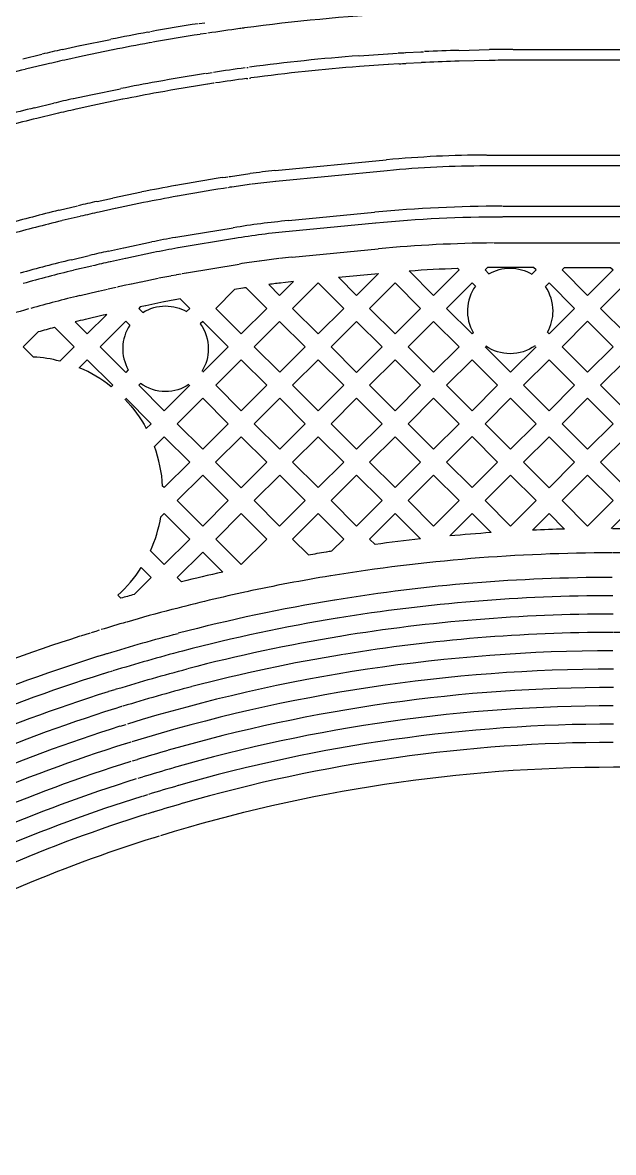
# Model space of a CAD drawing. Header units: millimetres. Extents: x 3175 to 3429, y -23 to 156.
# Drawn here: x 3339.461 to 3341.915, y 91.962 to 96.659 of the extents above; entities that cross this region are included whole.
import ezdxf

# ---------------------------------------------------------------- set-up
doc = ezdxf.new("R2010")
doc.units = ezdxf.units.MM
doc.header["$LTSCALE"] = 23.1
doc.layers.add('gbr-dxf_layer0', color=7, linetype='CONTINUOUS')

msp = doc.modelspace()

# ---------------------------------------------------------------- linework, layer by layer
at = {"layer": 'gbr-dxf_layer0', "color": 5}
for p, q in [((3340.1943, 96.6551), (3340.2181, 96.6586)), ((3340.2254, 96.6142), (3340.199, 96.6103)), ((3340.3703, 96.635), (3340.3647, 96.6342)), ((3340.3809, 96.6365), (3340.3725, 96.6354)), ((3339.7003, 96.5635), (3339.8262, 96.5895)), ((3339.9993, 96.5767), (3339.9886, 96.5747)), ((3339.4622, 96.5088), (3339.5407, 96.5273)), ((3339.6263, 96.5472), (3339.6991, 96.5632)), ((3339.7097, 96.5195), (3339.6368, 96.5034)), ((3339.8361, 96.5456), (3339.7103, 96.5196)), ((3340.8587, 96.5216), (3340.9778, 96.5299)), ((3340.9789, 96.5299), (3341.0183, 96.5325)), ((3341.0528, 96.5345), (3341.115, 96.5375)), ((3341.116, 96.5376), (3341.1253, 96.538)), ((3341.2743, 96.5437), (3341.3989, 96.547)), ((3341.4986, 96.5477), (3347.4823, 96.5477)), ((3339.5494, 96.4832), (3339.4734, 96.4652)), ((3340.3917, 96.4719), (3340.3983, 96.473)), ((3340.9799, 96.4849), (3340.8608, 96.4766)), ((3341.023, 96.4877), (3340.9808, 96.4849)), ((3341.1161, 96.4925), (3341.0539, 96.4895)), ((3341.1264, 96.493), (3341.1171, 96.4926)), ((3341.1326, 96.4933), (3341.1275, 96.493)), ((3341.3991, 96.5019), (3341.2744, 96.4987)), ((3347.484, 96.5027), (3341.4975, 96.5027)), ((3340.223, 96.4477), (3340.2478, 96.4512)), ((3339.7449, 96.359), (3339.8682, 96.3844)), ((3339.6726, 96.343), (3339.7437, 96.3587)), ((3339.8763, 96.3402), (3339.7531, 96.3147)), ((3339.511, 96.305), (3339.5891, 96.3236)), ((3339.7525, 96.3146), (3339.6838, 96.2994)), ((3339.5986, 96.2796), (3339.5205, 96.261))]:
    msp.add_line(p, q, dxfattribs=at)
at = {"layer": 'gbr-dxf_layer0'}
for p, q in [((3339.9819, 96.6192), (3339.9899, 96.6208)), ((3341.4192, 95.7429), (3358.9932, 95.7429)), ((3340.5803, 95.6839), (3340.9377, 95.7183)), ((3340.1422, 95.619), (3340.36, 95.6551)), ((3339.9136, 95.5737), (3339.9518, 95.5818)), ((3339.9533, 95.582), (3340.0239, 95.5968)), ((3340.027, 95.5975), (3340.076, 95.6069)), ((3340.0775, 95.6071), (3340.0987, 95.6112)), ((3340.1002, 95.6115), (3340.1191, 95.615)), ((3340.1241, 95.616), (3340.1406, 95.6188)), ((3340.7729, 95.6004), (3340.9397, 95.6164)), ((3339.6998, 95.5247), (3339.7742, 95.5421)), ((3339.7758, 95.5425), (3339.8141, 95.5513)), ((3339.8163, 95.5519), (3339.849, 95.5595)), ((3339.898, 95.5704), (3339.9123, 95.5734)), ((3340.0469, 95.4978), (3339.9727, 95.4823)), ((3340.0937, 95.5068), (3340.0485, 95.4982)), ((3339.7961, 95.4429), (3339.7218, 95.4255)), ((3339.8104, 95.4462), (3339.7972, 95.4432)), ((3359.4368, 94.4546), (3341.911, 94.4546)), ((3339.7687, 94.1298), (3339.7456, 94.1224)), ((3359.1466, 94.1239), (3341.9144, 94.1239)), ((3339.7411, 94.1212), (3339.7008, 94.1085)), ((3339.7749, 94.0249), (3339.7977, 94.0321)), ((3339.8225, 93.96), (3339.7968, 93.9519)), ((3339.8197, 93.8791), (3339.8456, 93.8872)), ((3339.8673, 93.8142), (3339.8443, 93.807)), ((3339.8665, 93.7339), (3339.8913, 93.7417)), ((3339.9101, 93.6677), (3339.8882, 93.6608)), ((3339.9173, 93.5899), (3339.938, 93.596)), ((3339.9588, 93.5227), (3339.9396, 93.517)), ((3339.9607, 93.4437), (3339.9817, 93.4499)), ((3340.0086, 93.272), (3340.0292, 93.2781))]:
    msp.add_line(p, q, dxfattribs=at)
at = {"layer": 'gbr-dxf_layer0', "color": 6}
for p, q in [((3340.5096, 96.0438), (3340.9714, 96.0881)), ((3359.068, 96.063), (3341.3873, 96.063)), ((3340.2908, 96.0147), (3340.3033, 96.0164)), ((3340.3051, 96.0168), (3340.3134, 96.0186)), ((3340.9747, 96.0432), (3340.5129, 95.9989)), ((3339.8357, 95.9303), (3339.9545, 95.955)), ((3340.311, 95.972), (3340.2958, 95.97)), ((3340.4123, 95.9868), (3340.3303, 95.9751)), ((3339.7706, 95.9156), (3339.8337, 95.9298)), ((3339.9628, 95.9107), (3339.8463, 95.8866)), ((3339.613, 95.8791), (3339.6892, 95.8972)), ((3339.8451, 95.8863), (3339.7796, 95.8715)), ((3340.5652, 95.836), (3340.9231, 95.8704)), ((3341.4555, 95.896), (3358.9809, 95.896)), ((3339.6995, 95.8534), (3339.6249, 95.8357)), ((3340.9264, 95.8255), (3340.5685, 95.7911)), ((3358.9798, 95.851), (3341.4558, 95.851)), ((3340.0977, 95.7666), (3340.3349, 95.806)), ((3339.8172, 95.7089), (3339.88, 95.723)), ((3339.8812, 95.7232), (3339.9961, 95.7471)), ((3340.3413, 95.7615), (3340.1066, 95.7225)), ((3339.6635, 95.6733), (3339.7372, 95.6906)), ((3339.8889, 95.6788), (3339.8261, 95.6648)), ((3340.0044, 95.7029), (3339.8895, 95.6789)), ((3339.7479, 95.6468), (3339.6729, 95.6293))]:
    msp.add_line(p, q, dxfattribs=at)
at = {"layer": 'gbr-dxf_layer0', "color": 5, "linetype": 'Continuous'}
msp.add_lwpolyline([(3340.2561, 96.4069, -0.027089), (3340.2538, 96.4066), (3340.2307, 96.4034)], format="xyb", dxfattribs=at)
at = {"layer": 'gbr-dxf_layer0', "color": 6, "linetype": 'Continuous'}
msp.add_lwpolyline([(3341.3884, 96.108), (3359.0687, 96.108, -0.060323), (3359.0741, 96.1078), (3359.1678, 96.1078)], format="xyb", dxfattribs=at)
for points in [[(3340.3174, 96.0191), (3340.3249, 96.0198), (3340.4044, 96.0311)], [(3340.328, 95.9749), (3340.3215, 95.9743), (3340.3145, 95.9728)]]:
    msp.add_lwpolyline(points, dxfattribs=at)
at = {"layer": 'gbr-dxf_layer0', "linetype": 'Continuous'}
for points in [[(3341.0658, 95.6272, -0.009529), (3341.2668, 95.6381), (3341.274, 95.6309), (3341.168, 95.5249)], [(3341.2219, 95.471), (3341.3279, 95.577), (3341.3413, 95.5636, 0.296006), (3341.3329, 95.3702), (3341.3278, 95.3651)], [(3341.6322, 95.5618), (3341.6475, 95.5771), (3341.7534, 95.4712), (3341.6474, 95.3652), (3341.6405, 95.3722, 0.130585), (3341.6639, 95.4604, 0.152829)], [(3341.8612, 95.4712), (3341.967, 95.5771), (3341.9801, 95.564, 0.29652), (3341.9723, 95.3703), (3341.9672, 95.3652)], [(3339.4637, 95.3112), (3339.5269, 95.3745, -0.002371), (3339.5939, 95.3927), (3339.6754, 95.3112), (3339.6159, 95.2517, 0.04894), (3339.5061, 95.2688)], [(3339.7832, 95.3112), (3339.8893, 95.4173), (3339.9059, 95.4007, 0.280661), (3339.8997, 95.2158), (3339.8892, 95.2052)], [(3339.6964, 95.2245), (3339.7293, 95.2573), (3339.8353, 95.1513), (3339.8293, 95.1453, 0.068246)], [(3340.0083, 94.897), (3340.0489, 94.9376), (3340.155, 94.8316), (3340.0491, 94.7258), (3340.0425, 94.7324, 0.074261)], [(3339.9917, 94.4635, 0.06492), (3340.0351, 94.604), (3340.0491, 94.618), (3340.155, 94.5121), (3340.049, 94.4061)], [(3339.8566, 94.2788, 0.066371), (3339.9537, 94.3937), (3339.9951, 94.3522), (3339.9246, 94.2817, 0.001998), (3339.8694, 94.266)]]:
    msp.add_lwpolyline(points, format="xyb", close=True, dxfattribs=at)
for points in [[(3341.3818, 95.6309), (3341.3979, 95.6148, -0.130588), (3341.4861, 95.6382, -0.133837), (3341.5763, 95.6137), (3341.5936, 95.631), (3341.5834, 95.6413), (3341.4175, 95.6413)], [(3341.4163, 95.6413, 0.001255), (3341.3919, 95.641), (3341.3818, 95.6309)], [(3339.855, 95.5607, -0.019017), (3339.8586, 95.5616), (3339.8959, 95.57)], [(3340.2628, 95.471), (3340.3687, 95.3651), (3340.4746, 95.4711), (3340.3889, 95.5568, 0.001208), (3340.3765, 95.5548)], [(3339.9431, 95.4711), (3339.9603, 95.454, -0.140563), (3340.0545, 95.481, -0.129285), (3340.142, 95.458), (3340.155, 95.471), (3340.1151, 95.5109), (3340.0951, 95.5071)], [(3340.1988, 95.4071, -0.157306), (3340.2323, 95.3032, -0.140551), (3340.2053, 95.209)], [(3341.5893, 95.3156, -0.156038), (3341.4861, 95.2826, -0.152829), (3341.3848, 95.3143)], [(3340.152, 95.1545, -0.14615), (3340.0545, 95.1254, -0.157343), (3339.9506, 95.1589), (3339.943, 95.1513)], [(3339.8855, 95.0938, -0.066909), (3339.9748, 94.9713), (3339.9951, 94.9915), (3339.8892, 95.0974)], [(3340.7228, 94.4593, -0.00088), (3340.7451, 94.4629), (3340.7944, 94.5122), (3340.6885, 94.6181), (3340.5824, 94.512)], [(3341.9111, 94.5562, -0.014524), (3341.9139, 94.5562), (3342.029, 94.5562)], [(3340.5824, 94.512), (3340.6478, 94.4465, -0.00257), (3340.7213, 94.459)], [(3341.1135, 94.5127, 0.006488), (3340.9247, 94.4896), (3340.9021, 94.5122)], [(3340.2921, 94.375, 0.006), (3340.1211, 94.3341), (3340.1029, 94.3522)], [(3339.7995, 94.0327, -0.011096), (3339.8139, 94.037, -0.010656), (3340.1064, 94.1201)], [(3339.1056, 93.7775, -0.008651), (3339.1163, 93.7819, -0.024554), (3339.7739, 94.0246)], [(3339.8466, 93.8875, -0.012904), (3339.8559, 93.8902, -0.010762), (3340.145, 93.9725)], [(3339.1651, 93.637, -0.01133), (3339.1729, 93.64, -0.024613), (3339.8178, 93.8785)], [(3339.8871, 93.6605, 0.024934), (3339.2553, 93.4266, -0.040167), (3339.2496, 93.4244, 0.033844), (3338.4359, 93.0079)], [(3340.0353, 93.2799, -0.075246), (3341.9154, 93.5646), (3358.9667, 93.5646, -0.198651), (3359.2621, 93.4422), (3359.7975, 92.9068, -0.016766), (3359.8951, 92.8021, 0.038969), (3360.0122, 92.6873, -0.022423), (3360.0635, 92.6408), (3360.3408, 92.3635, 0.071019), (3360.4876, 92.2532, 0.106274), (3360.5445, 92.2131, 0.270457), (3360.6174, 92.1072, 0.125985), (3360.6634, 92.0607, 0.287204), (3360.7599, 91.9624)], [(3340.1267, 93.4136, 0.004862), (3340.0069, 93.3779, -0.036775), (3340.0016, 93.3764), (3339.9814, 93.3703)], [(3339.3851, 93.0394), (3339.4122, 93.051, 0.013721), (3339.4191, 93.0541, -0.024688), (3340.0071, 93.2718)]]:
    msp.add_lwpolyline(points, format="xyb", dxfattribs=at)
for points in [[(3341.7014, 95.631), (3341.7117, 95.6413), (3341.9029, 95.6413), (3341.9132, 95.631), (3341.8073, 95.5251)], [(3340.5824, 95.4711), (3340.6884, 95.5771), (3340.7944, 95.4711), (3340.6884, 95.3651)], [(3340.9022, 95.4711), (3341.0081, 95.577), (3341.1141, 95.471), (3341.0082, 95.3651)], [(3340.4226, 95.3113), (3340.5285, 95.4172), (3340.6345, 95.3112), (3340.5286, 95.2053)], [(3340.7423, 95.3112), (3340.8483, 95.4172), (3340.9543, 95.3112), (3340.8483, 95.2052)], [(3341.062, 95.3112), (3341.168, 95.4172), (3341.2739, 95.3113), (3341.1679, 95.2053)], [(3341.7013, 95.3114), (3341.8073, 95.4173), (3341.9133, 95.3113), (3341.8073, 95.2053)], [(3340.2628, 95.1515), (3340.3687, 95.2574), (3340.4747, 95.1514), (3340.3688, 95.0455)], [(3340.5825, 95.1514), (3340.6884, 95.2573), (3340.7944, 95.1514), (3340.6885, 95.0454)], [(3340.9021, 95.1514), (3341.0081, 95.2573), (3341.1141, 95.1514), (3341.0081, 95.0454)], [(3341.2218, 95.1514), (3341.3278, 95.2574), (3341.4337, 95.1515), (3341.3277, 95.0455)], [(3341.5414, 95.1515), (3341.6474, 95.2575), (3341.7534, 95.1515), (3341.6474, 95.0455)], [(3341.8612, 95.1515), (3341.9672, 95.2575), (3342.0732, 95.1514), (3341.9672, 95.0455)], [(3340.1028, 94.9915), (3340.2089, 95.0976), (3340.3149, 94.9916), (3340.2088, 94.8855)], [(3340.4227, 94.9916), (3340.5286, 95.0975), (3340.6346, 94.9916), (3340.5286, 94.8857)], [(3340.7423, 94.9916), (3340.8483, 95.0975), (3340.9542, 94.9915), (3340.8483, 94.8856)], [(3341.062, 94.9915), (3341.1679, 95.0975), (3341.2738, 94.9916), (3341.1678, 94.8857)], [(3341.3816, 94.9916), (3341.4876, 95.0976), (3341.5936, 94.9916), (3341.4876, 94.8856)], [(3341.7013, 94.9916), (3341.8073, 95.0976), (3341.9133, 94.9916), (3341.8073, 94.8856)], [(3340.2627, 94.8316), (3340.3688, 94.9377), (3340.4747, 94.8318), (3340.3686, 94.7257)], [(3340.5825, 94.8318), (3340.6884, 94.9377), (3340.7944, 94.8318), (3340.6885, 94.7258)], [(3340.9022, 94.8318), (3341.0081, 94.9377), (3341.114, 94.8318), (3341.0081, 94.7259)], [(3341.2217, 94.8318), (3341.3277, 94.9378), (3341.4337, 94.8318), (3341.3277, 94.7258)], [(3341.5415, 94.8318), (3341.6474, 94.9377), (3341.7535, 94.8317), (3341.6475, 94.7257)], [(3341.8612, 94.8317), (3341.9672, 94.9377), (3342.0732, 94.8317), (3341.9672, 94.7257)], [(3340.103, 94.6719), (3340.2088, 94.7777), (3340.3148, 94.6718), (3340.2089, 94.566)], [(3340.4225, 94.6718), (3340.5286, 94.7779), (3340.6346, 94.6719), (3340.5285, 94.5658)], [(3340.7423, 94.6719), (3340.8483, 94.7779), (3340.9542, 94.672), (3340.8482, 94.5661)], [(3341.062, 94.672), (3341.1678, 94.7779), (3341.2739, 94.6719), (3341.168, 94.566)], [(3341.3816, 94.6719), (3341.4876, 94.7779), (3341.5936, 94.6719), (3341.4876, 94.5659)], [(3341.7014, 94.6719), (3341.8073, 94.7778), (3341.9134, 94.6718), (3341.8074, 94.5658)], [(3340.2628, 94.5121), (3340.3686, 94.6179), (3340.4746, 94.512), (3340.3688, 94.4061)]]:
    msp.add_lwpolyline(points, close=True, dxfattribs=at)
for points in [[(3340.483, 95.5705), (3340.5285, 95.525), (3340.5859, 95.5824)], [(3340.9397, 95.6164), (3340.8483, 95.525), (3340.7729, 95.6004)], [(3340.3751, 95.5546), (3340.3407, 95.5489), (3340.2628, 95.471)], [(3339.6795, 95.4149), (3339.7293, 95.3651), (3339.8104, 95.4462)], [(3339.9715, 95.4821), (3339.9494, 95.4774), (3339.9431, 95.4711)], [(3340.2089, 95.2054), (3340.3148, 95.3113), (3340.2089, 95.4171), (3340.1988, 95.4071)], [(3341.3817, 95.3113), (3341.4876, 95.2054), (3341.5935, 95.3114)], [(3339.943, 95.1513), (3340.0489, 95.0454), (3340.155, 95.1515)], [(3340.9021, 94.5122), (3341.0081, 94.6181), (3341.1135, 94.5127)], [(3341.2347, 94.5249), (3341.3277, 94.618), (3341.4069, 94.5388)], [(3341.5782, 94.5486), (3341.6475, 94.618), (3341.712, 94.5535)], [(3342.029, 94.5562), (3341.9672, 94.6179), (3341.9055, 94.5562)], [(3340.1029, 94.3522), (3340.2089, 94.4582), (3340.2921, 94.375)]]:
    msp.add_lwpolyline(points, dxfattribs=at)
at = {"layer": 'gbr-dxf_layer0', "color": 5}
for centre, radius, start, end in [((3341.5053, 88.2116), 8.4997, 93.34819, 97.59508), ((3341.5071, 88.2119), 8.5446, 100.29185, 101.33847), ((3341.5068, 88.2118), 8.5448, 98.86518, 100.20978), ((3341.5025, 88.211), 8.4997, 97.70186, 98.60979), ((3341.5071, 88.2119), 8.4996, 100.30352, 101.33225), ((3341.5066, 88.2118), 8.4998, 98.85799, 100.20115), ((3341.5157, 88.2136), 8.5451, 102.78156, 103.35304), ((3341.503, 88.2113), 8.3352, 94.4412, 97.57684), ((3340.865, 99.5334), 3.0047, 272.9661, 273.5583), ((3341.5141, 88.2118), 8.3353, 91.65667, 92.63775), ((3341.5241, 86.7965), 9.7512, 90.15674, 90.72771), ((3341.5157, 88.2136), 8.5001, 102.77519, 103.36419), ((3341.5029, 88.2111), 8.3353, 97.70523, 98.61783), ((3341.5029, 88.2113), 8.2902, 94.44821, 97.58293), ((3340.8649, 99.5334), 3.0497, 272.9989, 273.5392), ((3341.514, 88.2118), 8.2903, 91.66317, 92.62475), ((3341.5242, 86.7965), 9.7062, 90.16313, 90.73418), ((3341.5011, 88.2105), 8.5001, 103.81534, 105.5092), ((3341.5102, 88.2122), 8.3354, 98.89791, 100.30779), ((3341.5026, 88.211), 8.2903, 97.71024, 98.60474), ((3340.3654, 96.657), 0.232, 276.2861, 277.6963), ((3340.403, 96.4508), 0.0225, 272.0941, 284.4832), ((3341.5052, 88.2115), 8.3352, 100.27932, 101.31896), ((3341.5103, 88.2123), 8.2904, 98.88774, 100.31531), ((3341.5175, 88.214), 8.3357, 102.79859, 103.36934), ((3341.5051, 88.2115), 8.2902, 100.28589, 101.3253), ((3341.4934, 88.2083), 8.3359, 103.76462, 105.45145), ((3341.5176, 88.214), 8.2907, 102.78888, 103.37659), ((3341.4933, 88.2082), 8.2909, 103.77033, 105.4571)]:
    msp.add_arc(centre, radius, start, end, dxfattribs=at)
at = {"layer": 'gbr-dxf_layer0', "color": 6}
for centre, radius, start, end in [((3341.3873, 91.7541), 4.354, 90.0004, 95.4684), ((3341.3874, 91.7541), 4.309, 90.0151, 95.4823), ((3341.5175, 88.2136), 7.8971, 98.94748, 100.36123), ((3340.726, 93.7978), 2.2564, 95.529, 98.1538), ((3341.4911, 88.2085), 7.8973, 100.17227, 101.21076), ((3341.5176, 88.2136), 7.8521, 98.95514, 100.36871), ((3340.7261, 93.7978), 2.2114, 95.5574, 98.1138), ((3341.4698, 88.2026), 7.898, 102.42999, 103.01027), ((3341.4909, 88.2085), 7.8523, 100.17763, 101.21633), ((3341.5003, 88.21), 7.8979, 103.83735, 105.4778), ((3341.4701, 88.2027), 7.853, 102.43878, 103.01268), ((3341.4542, 90.3517), 5.5442, 90.0181, 95.4869), ((3341.5003, 88.21), 7.8529, 103.82665, 105.46715), ((3340.8846, 92.4856), 3.3656, 95.4623, 99.3836), ((3341.4543, 90.3517), 5.4992, 90.0002, 95.4979), ((3341.4952, 88.2092), 7.6855, 100.49231, 101.23898), ((3340.8847, 92.4856), 3.3206, 95.4809, 99.4014), ((3341.4951, 88.2092), 7.6405, 100.47974, 101.24554), ((3341.5065, 88.2118), 7.6858, 103.88357, 105.50842), ((3341.4895, 88.2072), 7.6859, 102.57367, 103.16197), ((3341.5065, 88.2118), 7.6408, 103.89058, 105.51517), ((3341.4898, 88.2073), 7.6409, 102.58374, 103.15334)]:
    msp.add_arc(centre, radius, start, end, dxfattribs=at)
at = {"layer": 'gbr-dxf_layer0'}
for centre, radius, start, end in [((3341.4536, 90.3517), 5.3913, 90.3869, 95.4744), ((3340.8875, 92.4861), 3.2124, 96.4813, 97.917), ((3340.8902, 92.4864), 3.2125, 95.5639, 96.4849), ((3340.8821, 92.4853), 3.2125, 97.8458, 99.3274), ((3340.8905, 92.4864), 3.1109, 95.6176, 96.4429), ((3340.8875, 92.4861), 3.1108, 96.4365, 97.4714), ((3341.5057, 88.2116), 7.5328, 103.88531, 105.48551), ((3341.5089, 88.2128), 7.5326, 105.57707, 107.84023), ((3341.5058, 88.2116), 7.4312, 103.89744, 104.22706), ((3341.9122, 87.2106), 7.3457, 91.5621, 92.60653), ((3341.9122, 87.2106), 7.3457, 93.94456, 95.29251), ((3341.9122, 87.2106), 7.2441, 90.03128, 99.30772), ((3341.9177, 87.2116), 7.244, 99.3628, 102.16075), ((3341.9121, 87.2105), 7.142, 90.01865, 99.30691), ((3341.9163, 87.2112), 7.2439, 102.16003, 104.66828), ((3341.9121, 87.2105), 7.0658, 90.00007, 99.31745), ((3341.9097, 87.2095), 7.244, 104.62557, 106.15892), ((3341.9156, 87.211), 7.1421, 99.34617, 104.66452), ((3341.9156, 87.211), 7.0659, 99.35617, 104.67409), ((3341.9135, 87.2108), 6.9893, 90.00006, 99.32952), ((3339.9063, 93.7065), 0.4451, 106.5861, 107.8231), ((3341.9109, 87.2099), 7.244, 106.18688, 107.05144), ((3341.9135, 87.2108), 6.9131, 90.01184, 99.31215), ((3341.9148, 87.2108), 7.2444, 107.81143, 113.05005), ((3341.9147, 87.2108), 6.9895, 99.35681, 104.65709), ((3341.9125, 87.2103), 7.0658, 104.65763, 107.09753), ((3341.9149, 87.2107), 6.8369, 90.01902, 107.17212), ((3341.9147, 87.2108), 6.9133, 99.33979, 104.6669), ((3341.9149, 87.2108), 7.0661, 107.45286, 113.07766), ((3339.9036, 93.7056), 0.2671, 105.3677, 107.2944), ((3341.9149, 87.2107), 6.7607, 89.9996, 107.20671), ((3341.9148, 87.211), 6.9131, 104.67812, 107.14362), ((3341.9162, 87.211), 6.6842, 90.00957, 106.07203), ((3341.9165, 87.2115), 6.9133, 107.4583, 113.12336), ((3339.9033, 93.7056), 0.1144, 104.708, 107.6689), ((3341.9162, 87.211), 6.608, 90.02178, 106.08225), ((3341.9154, 87.2111), 6.8371, 107.44761, 113.14982), ((3341.9166, 87.211), 6.5319, 90.01088, 106.07586), ((3341.9166, 87.211), 6.4557, 90.02329, 106.08604), ((3341.9089, 87.209), 6.6841, 106.01654, 107.14203), ((3341.9147, 87.2108), 6.6845, 107.44189, 113.1698), ((3341.9087, 87.209), 6.6079, 106.02478, 107.15025), ((3341.9147, 87.2108), 6.6083, 107.45213, 113.16553), ((3341.912, 87.21), 6.5316, 106.0441, 107.16858), ((3341.9155, 87.2111), 6.5321, 107.45363, 113.18655), ((3341.9155, 87.2111), 6.4559, 107.46506, 113.16051)]:
    msp.add_arc(centre, radius, start, end, dxfattribs=at)

doc.saveas('drawing.dxf')
